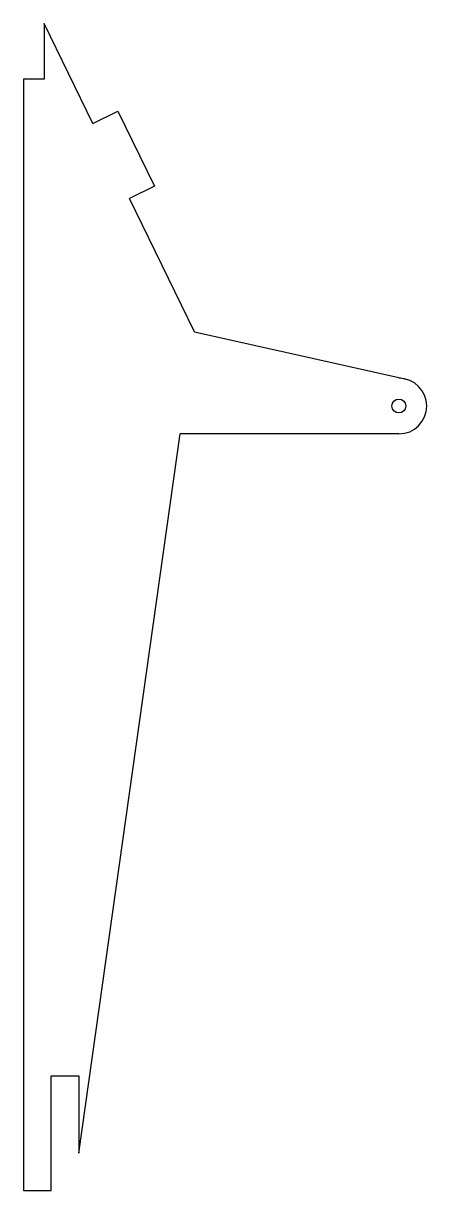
# Model space of a CAD drawing. Header units: millimetres. Extents: x 8.2 to 37.2, y 2.6 to 86.5.
import ezdxf

# ---------------------------------------------------------------- set-up
doc = ezdxf.new("R2010")
doc.units = ezdxf.units.MM
doc.layers.add('细线层', color=4, linetype='Continuous', lineweight=25)

msp = doc.modelspace()

# ---------------------------------------------------------------- linework, layer by layer
at = {"layer": '细线层'}
for p, q in [((9.705, 86.452), (9.705, 82.452)), ((13.212, 79.262), (9.705, 86.452)), ((9.705, 82.452), (8.205, 82.452)), ((8.205, 82.452), (8.205, 2.57)), ((13.212, 79.262), (15.009, 80.139)), ((15.009, 80.139), (17.639, 74.746)), ((17.639, 74.746), (15.842, 73.869)), ((20.512, 64.293), (15.842, 73.869)), ((20.512, 64.293), (35.642, 60.904)), ((12.205, 5.259), (19.479, 56.952)), ((35.205, 56.952), (19.479, 56.952)), ((10.205, 2.57), (10.205, 10.82)), ((10.205, 10.82), (12.205, 10.82)), ((12.205, 10.82), (12.205, 5.259)), ((8.205, 2.57), (10.205, 2.57))]:
    msp.add_line(p, q, dxfattribs=at)
msp.add_circle((35.205, 58.952), 0.5, dxfattribs=at)
msp.add_arc((35.205, 58.952), 2, 270, 90, dxfattribs=at)

doc.saveas('drawing.dxf')
